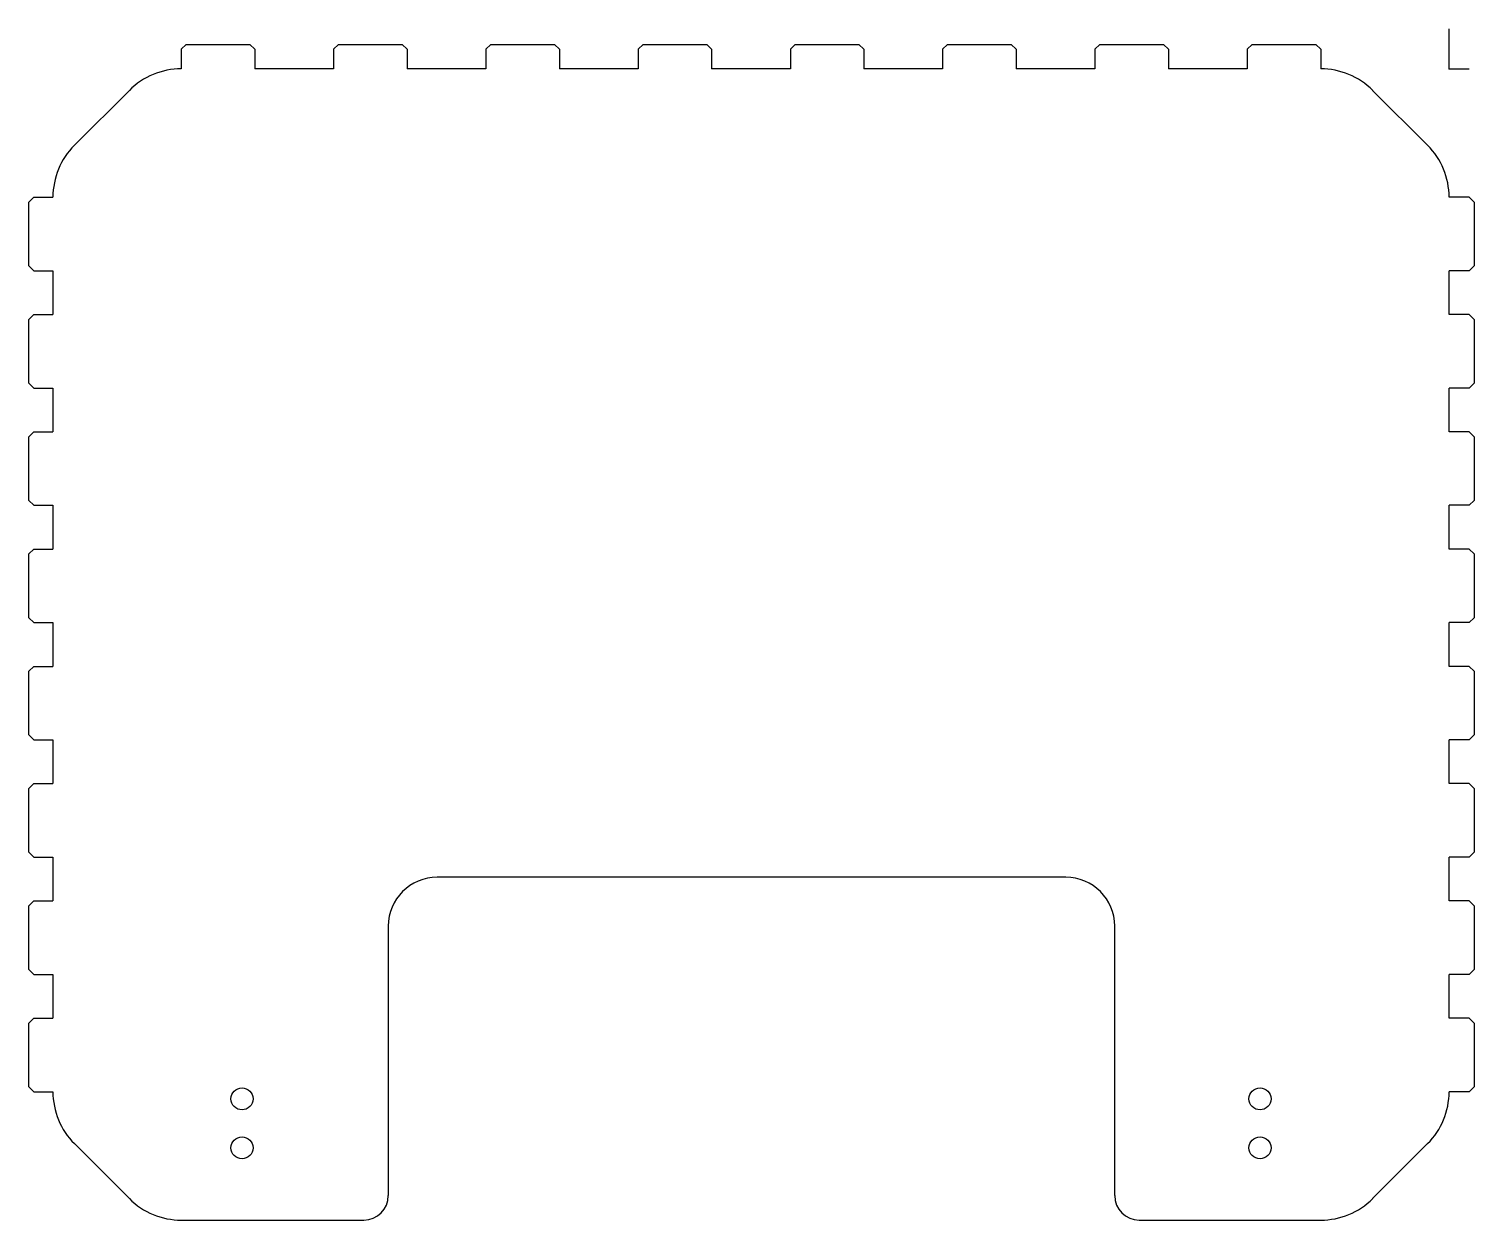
# Model space of a CAD drawing. Header units: millimetres. Extents: x -290 to 5, y -235 to 8.
import ezdxf

# ---------------------------------------------------------------- set-up
doc = ezdxf.new("R2010")
doc.units = ezdxf.units.MM
doc.header["$PDSIZE"] = -1

msp = doc.modelspace()

# ---------------------------------------------------------------- linework, layer by layer
at = {"color": 7, "linetype": 'Continuous'}
for q in [(0, 8.16), (4.08, 0)]:
    msp.add_line((0, 0), q, dxfattribs=at)
at = {"color": 7, "linetype": 'Continuous', "lineweight": 25}
for p, q in [((-257.79, 5), (-258.79, 4)), ((-258.79, 4), (-258.79, 0)), ((-257.79, 5), (-244.79, 5)), ((-243.79, 4), (-244.79, 5)), ((-243.79, 4), (-243.79, 0)), ((-226.7, 5), (-227.7, 4)), ((-227.7, 4), (-227.7, 0)), ((-226.7, 5), (-213.7, 5)), ((-212.7, 4), (-213.7, 5)), ((-212.7, 4), (-212.7, 0)), ((-195.62, 5), (-196.62, 4)), ((-196.62, 4), (-196.62, 0)), ((-195.62, 5), (-182.62, 5)), ((-181.62, 4), (-182.62, 5)), ((-181.62, 4), (-181.62, 0)), ((-164.54, 5), (-165.54, 4)), ((-165.54, 4), (-165.54, 0)), ((-164.54, 5), (-151.54, 5)), ((-150.54, 4), (-151.54, 5)), ((-150.54, 4), (-150.54, 0)), ((-133.46, 5), (-134.46, 4)), ((-134.46, 4), (-134.46, 0)), ((-133.46, 5), (-120.46, 5)), ((-119.46, 4), (-120.46, 5)), ((-119.46, 4), (-119.46, 0)), ((-102.38, 5), (-103.38, 4)), ((-103.38, 4), (-103.38, 0)), ((-102.38, 5), (-89.38, 5)), ((-88.38, 4), (-89.38, 5)), ((-88.38, 4), (-88.38, 0)), ((-71.3, 5), (-72.3, 4)), ((-72.3, 4), (-72.3, 0)), ((-71.3, 5), (-58.3, 5)), ((-57.3, 4), (-58.3, 5)), ((-57.3, 4), (-57.3, 0)), ((-40.21, 5), (-41.21, 4)), ((-41.21, 4), (-41.21, 0)), ((-40.21, 5), (-27.21, 5)), ((-26.21, 4), (-27.21, 5)), ((-26.21, 4), (-26.21, 0)), ((-227.7, 0), (-243.79, 0)), ((-196.62, 0), (-212.7, 0)), ((-165.54, 0), (-181.62, 0)), ((-134.46, 0), (-150.54, 0)), ((-103.38, 0), (-119.46, 0)), ((-72.3, 0), (-88.38, 0)), ((-41.21, 0), (-57.3, 0)), ((-269.39, -4.39), (-280.61, -15.61)), ((-4.39, -15.61), (-15.61, -4.39)), ((-288.9, -26.21), (-289.9, -27.21)), ((-288.9, -26.21), (-285, -26.21)), ((4.1, -26.21), (0, -26.21)), ((5.1, -27.21), (4.1, -26.21)), ((-289.9, -40.21), (-289.9, -27.21)), ((5.1, -27.21), (5.1, -40.21)), ((-289.9, -40.21), (-288.9, -41.21)), ((-288.9, -41.21), (-285, -41.21)), ((-285, -41.21), (-285, -50.15)), ((4.1, -41.21), (0, -41.21)), ((0, -50.15), (0, -41.21)), ((4.1, -41.21), (5.1, -40.21)), ((-288.9, -50.15), (-289.9, -51.15)), ((-289.9, -64.15), (-289.9, -51.15)), ((-288.9, -50.15), (-285, -50.15)), ((4.1, -50.15), (0, -50.15)), ((5.1, -51.15), (4.1, -50.15)), ((5.1, -51.15), (5.1, -64.15)), ((-289.9, -64.15), (-288.9, -65.15)), ((4.1, -65.15), (5.1, -64.15)), ((-288.9, -65.15), (-285, -65.15)), ((-285, -65.15), (-285, -74.09)), ((4.1, -65.15), (0, -65.15)), ((0, -74.09), (0, -65.15)), ((-288.9, -74.09), (-289.9, -75.09)), ((-289.9, -88.09), (-289.9, -75.09)), ((-288.9, -74.09), (-285, -74.09)), ((4.1, -74.09), (0, -74.09)), ((5.1, -75.09), (4.1, -74.09)), ((5.1, -75.09), (5.1, -88.09)), ((-289.9, -88.09), (-288.9, -89.09)), ((4.1, -89.09), (5.1, -88.09)), ((-288.9, -89.09), (-285, -89.09)), ((-285, -89.09), (-285, -98.03)), ((4.1, -89.09), (0, -89.09)), ((0, -98.03), (0, -89.09)), ((-288.9, -98.03), (-289.9, -99.03)), ((-289.9, -112.03), (-289.9, -99.03)), ((-288.9, -98.03), (-285, -98.03)), ((4.1, -98.03), (0, -98.03)), ((5.1, -99.03), (4.1, -98.03)), ((5.1, -99.03), (5.1, -112.03)), ((-289.9, -112.03), (-288.9, -113.03)), ((4.1, -113.03), (5.1, -112.03)), ((-288.9, -113.03), (-285, -113.03)), ((-285, -113.03), (-285, -121.97)), ((4.1, -113.03), (0, -113.03)), ((0, -121.97), (0, -113.03)), ((-288.9, -121.97), (-289.9, -122.97)), ((-289.9, -135.97), (-289.9, -122.97)), ((-288.9, -121.97), (-285, -121.97)), ((4.1, -121.97), (0, -121.97)), ((5.1, -122.97), (4.1, -121.97)), ((5.1, -122.97), (5.1, -135.97)), ((-289.9, -135.97), (-288.9, -136.97)), ((-288.9, -136.97), (-285, -136.97)), ((-285, -136.97), (-285, -145.91)), ((4.1, -136.97), (0, -136.97)), ((0, -145.91), (0, -136.97)), ((4.1, -136.97), (5.1, -135.97)), ((-288.9, -145.91), (-289.9, -146.91)), ((-289.9, -159.91), (-289.9, -146.91)), ((-288.9, -145.91), (-285, -145.91)), ((4.1, -145.91), (0, -145.91)), ((5.1, -146.91), (4.1, -145.91)), ((5.1, -146.91), (5.1, -159.91)), ((-289.9, -159.91), (-288.9, -160.91)), ((-288.9, -160.91), (-285, -160.91)), ((-285, -160.91), (-285, -169.85)), ((4.1, -160.91), (0, -160.91)), ((0, -169.85), (0, -160.91)), ((4.1, -160.91), (5.1, -159.91)), ((-78.26, -165), (-206.54, -165)), ((-288.9, -169.85), (-289.9, -170.85)), ((-289.9, -183.85), (-289.9, -170.85)), ((-288.9, -169.85), (-285, -169.85)), ((4.1, -169.85), (0, -169.85)), ((5.1, -170.85), (4.1, -169.85)), ((5.1, -170.85), (5.1, -183.85)), ((-216.54, -175), (-216.54, -230)), ((-68.26, -230), (-68.26, -175)), ((-289.9, -183.85), (-288.9, -184.85)), ((-288.9, -184.85), (-285, -184.85)), ((-285, -184.85), (-285, -193.79)), ((4.1, -184.85), (0, -184.85)), ((0, -193.79), (0, -184.85)), ((4.1, -184.85), (5.1, -183.85)), ((-288.9, -193.79), (-289.9, -194.79)), ((-288.9, -193.79), (-285, -193.79)), ((4.1, -193.79), (0, -193.79)), ((5.1, -194.79), (4.1, -193.79)), ((-289.9, -207.79), (-289.9, -194.79)), ((5.1, -194.79), (5.1, -207.79)), ((-289.9, -207.79), (-288.9, -208.79)), ((-288.9, -208.79), (-285, -208.79)), ((4.1, -208.79), (0, -208.79)), ((4.1, -208.79), (5.1, -207.79)), ((-280.61, -219.39), (-269.39, -230.61)), ((-15.61, -230.61), (-4.39, -219.39)), ((-258.79, -235), (-221.54, -235)), ((-63.26, -235), (-26.21, -235))]:
    msp.add_line(p, q, dxfattribs=at)
for centre in [(-246.4, -210.25), (-38.6, -210.25), (-246.4, -220.25), (-38.6, -220.25)]:
    msp.add_circle(centre, 2.25, dxfattribs=at)
for centre, radius, start, end in [((-26.21, -15), 15, 45, 90), ((-258.79, -15), 15, 90, 135), ((-270, -26.21), 15, 135, 180), ((-15, -26.21), 15, 0, 45), ((-206.54, -175), 10, 90, 180), ((-78.26, -175), 10, 0, 90), ((-270, -208.79), 15, 180, 225), ((-15, -208.79), 15, 315, 0), ((-221.54, -230), 5, 270, 0), ((-63.26, -230), 5, 180, 270), ((-258.79, -220), 15, 225, 270), ((-26.21, -220), 15, 270, 315)]:
    msp.add_arc(centre, radius, start, end, dxfattribs=at)
at = {"color": 7, "linetype": 'Continuous'}
msp.add_point((0, 0), dxfattribs=at)

doc.saveas('drawing.dxf')
